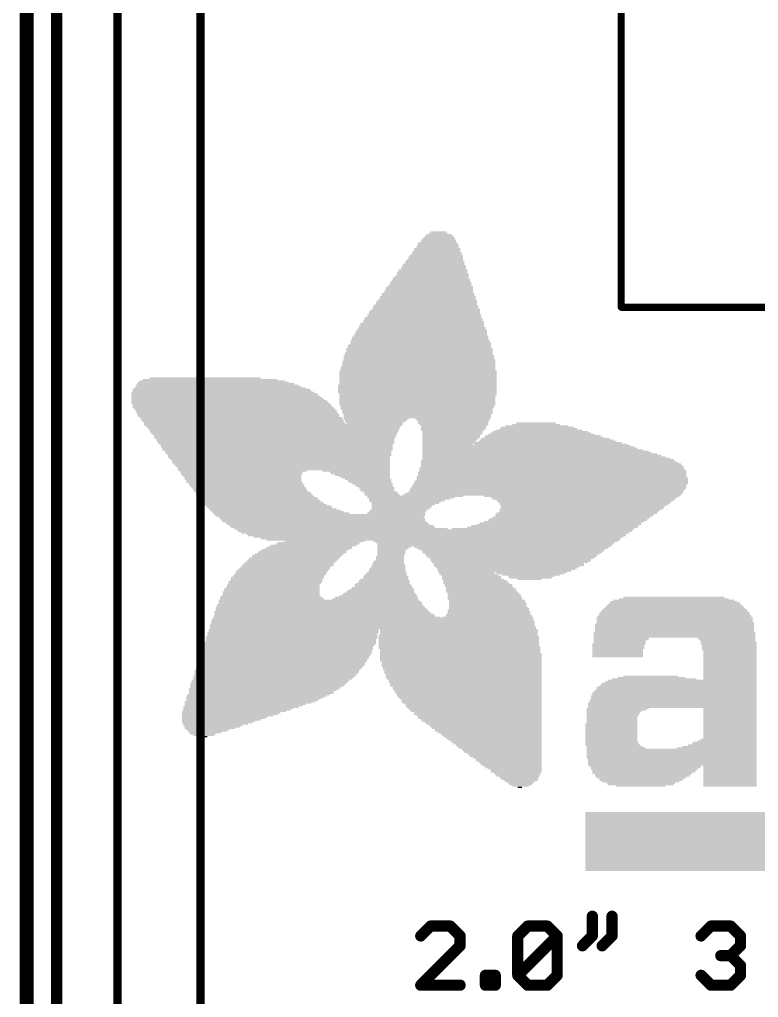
# Model space of a CAD drawing. Extents: x -0.1 to 35.7, y -0.1 to 59.2.
# Drawn here: x -0.13 to 13.23, y 30.23 to 47.9 of the extents above; entities that cross this region are included whole.
import ezdxf

# ---------------------------------------------------------------- set-up
doc = ezdxf.new("R2010")
doc.units = 0
for name, color, linetype in [('1', 12, 'CONTINUOUS'), ('16', 5, 'CONTINUOUS'), ('20', 53, 'CONTINUOUS'), ('21', 40, 'CONTINUOUS'), ('22', 6, 'CONTINUOUS'), ('23', 40, 'CONTINUOUS'), ('52', 253, 'CONTINUOUS')]:
    doc.layers.add(name, color=color, linetype=linetype)

# ---------------------------------------------------------------- blocks, each defined once
blk = doc.blocks.new('RECT')
blk.add_solid([(-0.5, -0.5), (0.5, -0.5), (-0.5, 0.5), (0.5, 0.5)])

msp = doc.modelspace()

# ---------------------------------------------------------------- linework, layer by layer
at = {"layer": '1', "const_width": 0.254}
msp.add_lwpolyline([(0, 0), (0, 59.055)], dxfattribs=at)
at = {"layer": '16', "const_width": 0.254}
msp.add_lwpolyline([(0, 0), (0, 59.055)], dxfattribs=at)
at = {"layer": '20'}
msp.add_line((0, 56.515), (0, 2.54), dxfattribs=at)
at = {"layer": '21'}
for points, const_width in [([(10.749, 42.697), (10.749, 56.047)], 0.127), ([(15.799, 42.697), (10.749, 42.697)], 0.127), ([(10.2257, 31.6968), (10.2257, 31.3409)], 0.2032), ([(10.5817, 31.6968), (10.5817, 31.3409)], 0.2032), ([(7.3023, 31.5188), (7.1243, 31.3409)], 0.2032), ([(7.6582, 31.5188), (7.3023, 31.5188)], 0.2032), ([(7.8361, 31.3409), (7.6582, 31.5188)], 0.2032), ([(8.8784, 31.3409), (9.0564, 31.5188)], 0.2032), ([(9.0564, 31.5188), (9.4123, 31.5188)], 0.2032), ([(9.4123, 31.5188), (9.5902, 31.3409)], 0.2032), ([(12.1917, 31.3409), (12.3696, 31.5188)], 0.2032), ([(12.3696, 31.5188), (12.7255, 31.5188)], 0.2032), ([(12.7255, 31.5188), (12.9035, 31.3409)], 0.2032), ([(7.8361, 31.1629), (7.8361, 31.3409)], 0.2032), ([(8.8784, 30.6291), (8.8784, 31.3409)], 0.2032), ([(8.8784, 30.6291), (9.5902, 31.3409)], 0.2032), ([(9.5902, 31.3409), (9.5902, 30.6291)], 0.2032), ([(10.2257, 31.3409), (10.0478, 31.1629)], 0.2032), ([(10.5817, 31.3409), (10.4037, 31.1629)], 0.2032), ([(12.9035, 31.3409), (12.9035, 31.1629)], 0.2032), ([(7.1243, 30.4511), (7.8361, 31.1629)], 0.2032), ([(12.9035, 31.1629), (12.7255, 30.985)], 0.2032), ([(12.7255, 30.985), (12.5476, 30.985)], 0.2032), ([(12.7255, 30.985), (12.9035, 30.807)], 0.2032), ([(12.9035, 30.807), (12.9035, 30.6291)], 0.2032), ([(8.2937, 30.4511), (8.2937, 30.6291)], 0.2032), ([(8.2937, 30.6291), (8.4717, 30.6291)], 0.2032), ([(8.4717, 30.6291), (8.4717, 30.4511)], 0.2032), ([(9.0564, 30.4511), (8.8784, 30.6291)], 0.2032), ([(9.5902, 30.6291), (9.4123, 30.4511)], 0.2032), ([(12.3696, 30.4511), (12.1917, 30.6291)], 0.2032), ([(12.9035, 30.6291), (12.7255, 30.4511)], 0.2032), ([(7.8361, 30.4511), (7.1243, 30.4511)], 0.2032), ([(8.4717, 30.4511), (8.2937, 30.4511)], 0.2032), ([(9.4123, 30.4511), (9.0564, 30.4511)], 0.2032), ([(12.7255, 30.4511), (12.3696, 30.4511)], 0.2032)]:
    msp.add_lwpolyline(points, dxfattribs=dict(at, const_width=const_width))
for points, const_width in [([(10.749, 42.7288, 1), (10.749, 42.6653)], 0.0635), ([(10.7172, 42.697, 1), (10.7808, 42.697)], 0.0635), ([(10.2765, 31.6968, 1), (10.1749, 31.6968)], 0.1016), ([(10.6325, 31.6968, 1), (10.5309, 31.6968)], 0.1016), ([(7.3023, 31.5696, 1), (7.3023, 31.468)], 0.1016), ([(7.3382, 31.4829, 1), (7.2663, 31.5547)], 0.1016), ([(7.6941, 31.5547, 1), (7.6222, 31.4829)], 0.1016), ([(7.6582, 31.468, 1), (7.6582, 31.5696)], 0.1016), ([(9.0564, 31.5696, 1), (9.0564, 31.468)], 0.1016), ([(9.0923, 31.4829, 1), (9.0204, 31.5547)], 0.1016), ([(9.4482, 31.5547, 1), (9.3763, 31.4829)], 0.1016), ([(9.4123, 31.468, 1), (9.4123, 31.5696)], 0.1016), ([(12.3696, 31.5696, 1), (12.3696, 31.468)], 0.1016), ([(12.4056, 31.4829, 1), (12.3337, 31.5547)], 0.1016), ([(12.7615, 31.5547, 1), (12.6896, 31.4829)], 0.1016), ([(12.7255, 31.468, 1), (12.7255, 31.5696)], 0.1016), ([(7.0884, 31.3768, 1), (7.1602, 31.3049)], 0.1016), ([(7.8869, 31.3409, 1), (7.7853, 31.3409)], 0.1016), ([(7.8002, 31.3049, 1), (7.872, 31.3768)], 0.1016), ([(8.9292, 31.3409, 1), (8.8276, 31.3409)], 0.1016), ([(8.8425, 31.3768, 1), (8.9143, 31.3049)], 0.1016), ([(9.641, 31.3409, 1), (9.5394, 31.3409)], 0.1016), ([(9.6261, 31.3049, 1), (9.5543, 31.3768)], 0.1016), ([(9.5543, 31.3049, 1), (9.6261, 31.3768)], 0.1016), ([(10.1749, 31.3409, 1), (10.2765, 31.3409)], 0.1016), ([(10.2617, 31.3049, 1), (10.1898, 31.3768)], 0.1016), ([(10.5309, 31.3409, 1), (10.6325, 31.3409)], 0.1016), ([(10.6176, 31.3049, 1), (10.5457, 31.3768)], 0.1016), ([(12.1558, 31.3768, 1), (12.2276, 31.3049)], 0.1016), ([(12.9543, 31.3409, 1), (12.8527, 31.3409)], 0.1016), ([(12.8676, 31.3049, 1), (12.9394, 31.3768)], 0.1016), ([(7.7853, 31.1629, 1), (7.8869, 31.1629)], 0.1016), ([(7.872, 31.127, 1), (7.8002, 31.1988)], 0.1016), ([(10.0119, 31.1988, 1), (10.0837, 31.127)], 0.1016), ([(10.3678, 31.1988, 1), (10.4396, 31.127)], 0.1016), ([(12.8527, 31.1629, 1), (12.9543, 31.1629)], 0.1016), ([(12.9394, 31.127, 1), (12.8676, 31.1988)], 0.1016), ([(12.5476, 31.0358, 1), (12.5476, 30.9342)], 0.1016), ([(12.7615, 31.0209, 1), (12.6896, 30.949)], 0.1016), ([(12.6896, 31.0209, 1), (12.7615, 30.949)], 0.1016), ([(12.7255, 30.9342, 1), (12.7255, 31.0358)], 0.1016), ([(12.9543, 30.807, 1), (12.8527, 30.807)], 0.1016), ([(12.8676, 30.7711, 1), (12.9394, 30.8429)], 0.1016), ([(8.3445, 30.6291, 1), (8.2429, 30.6291)], 0.1016), ([(8.2937, 30.6799, 1), (8.2937, 30.5783)], 0.1016), ([(8.5225, 30.6291, 1), (8.4209, 30.6291)], 0.1016), ([(8.4717, 30.5783, 1), (8.4717, 30.6799)], 0.1016), ([(8.9143, 30.665, 1), (8.8425, 30.5931)], 0.1016), ([(8.8425, 30.665, 1), (8.9143, 30.5931)], 0.1016), ([(8.8276, 30.6291, 1), (8.9292, 30.6291)], 0.1016), ([(9.5394, 30.6291, 1), (9.641, 30.6291)], 0.1016), ([(9.6261, 30.5931, 1), (9.5543, 30.665)], 0.1016), ([(12.2276, 30.665, 1), (12.1558, 30.5931)], 0.1016), ([(12.8527, 30.6291, 1), (12.9543, 30.6291)], 0.1016), ([(12.9394, 30.5931, 1), (12.8676, 30.665)], 0.1016), ([(7.1243, 30.5019, 1), (7.1243, 30.4003)], 0.1016), ([(7.0884, 30.487, 1), (7.1602, 30.4152)], 0.1016), ([(7.8361, 30.4003, 1), (7.8361, 30.5019)], 0.1016), ([(8.2937, 30.5019, 1), (8.2937, 30.4003)], 0.1016), ([(8.2429, 30.4511, 1), (8.3445, 30.4511)], 0.1016), ([(8.4209, 30.4511, 1), (8.5225, 30.4511)], 0.1016), ([(8.4717, 30.4003, 1), (8.4717, 30.5019)], 0.1016), ([(9.0564, 30.5019, 1), (9.0564, 30.4003)], 0.1016), ([(9.0204, 30.4152, 1), (9.0923, 30.487)], 0.1016), ([(9.3763, 30.487, 1), (9.4482, 30.4152)], 0.1016), ([(9.4123, 30.4003, 1), (9.4123, 30.5019)], 0.1016), ([(12.3696, 30.5019, 1), (12.3696, 30.4003)], 0.1016), ([(12.3337, 30.4152, 1), (12.4056, 30.487)], 0.1016), ([(12.6896, 30.487, 1), (12.7615, 30.4152)], 0.1016), ([(12.7255, 30.4003, 1), (12.7255, 30.5019)], 0.1016)]:
    msp.add_lwpolyline(points, format="xyb", dxfattribs=dict(at, const_width=const_width))
at = {"layer": '22', "const_width": 0.2032}
msp.add_lwpolyline([(0.545, 53.79), (0.545, 5.79)], dxfattribs=at)
at = {"layer": '23'}
msp.add_point((1.653, 32.527), dxfattribs=at)
at = {"layer": '52', "const_width": 0.1524}
for points in [[(1.645, 9.14), (1.645, 53.04)], [(3.145, 52.09), (3.145, 11.29)]]:
    msp.add_lwpolyline(points, dxfattribs=at)

# ---------------------------------------------------------------- block references
at = {"layer": '21', "yscale": 0.0254}
for p, xscale in [((7.4569, 43.9824), 0.508), ((7.4569, 44.0078), 0.4572), ((7.4442, 44.0332), 0.3302), ((7.4442, 44.0586), 0.2794), ((7.4315, 43.8046), 0.762), ((7.4315, 43.8554), 0.7112), ((7.4442, 43.83), 0.7366), ((7.4442, 43.9062), 0.635), ((7.4442, 43.8808), 0.635), ((7.4442, 43.9316), 0.5842), ((7.4569, 43.957), 0.5588), ((7.4061, 43.6268), 0.9652), ((7.4061, 43.6522), 0.9144), ((7.4061, 43.703), 0.8636), ((7.4188, 43.6776), 0.889), ((7.4188, 43.7538), 0.8382), ((7.4188, 43.7284), 0.8382), ((7.4315, 43.7792), 0.762), ((7.3553, 43.4744), 1.1176), ((7.368, 43.449), 1.143), ((7.3807, 43.5252), 1.0668), ((7.3807, 43.4998), 1.0668), ((7.3807, 43.5506), 1.016), ((7.3934, 43.6014), 0.9906), ((7.3934, 43.576), 0.9906), ((7.3299, 43.2712), 1.3208), ((7.3299, 43.322), 1.27), ((7.3426, 43.2966), 1.2954), ((7.3426, 43.3728), 1.2446), ((7.3426, 43.3474), 1.2446), ((7.3553, 43.4236), 1.1684), ((7.3553, 43.3982), 1.1684), ((7.2918, 43.0934), 1.4986), ((7.3045, 43.1442), 1.4732), ((7.3045, 43.1188), 1.4732), ((7.3045, 43.1696), 1.4224), ((7.3045, 43.2204), 1.3716), ((7.3172, 43.195), 1.397), ((7.3172, 43.2458), 1.3462), ((7.2537, 42.941), 1.6764), ((7.2537, 42.9156), 1.6764), ((7.2664, 42.9918), 1.6002), ((7.2664, 42.9664), 1.6002), ((7.2791, 43.0426), 1.5748), ((7.2791, 43.0172), 1.5748), ((7.2918, 43.068), 1.5494), ((7.2156, 42.7378), 1.8542), ((7.2283, 42.7886), 1.8288), ((7.2283, 42.7632), 1.8288), ((7.241, 42.814), 1.8034), ((7.241, 42.8394), 1.7526), ((7.2537, 42.8902), 1.7272), ((7.2537, 42.8648), 1.7272), ((7.1902, 42.6108), 2.0066), ((7.1902, 42.5854), 2.0066), ((7.2029, 42.6362), 1.9812), ((7.2156, 42.6616), 1.9558), ((7.2156, 42.7124), 1.905), ((7.2156, 42.687), 1.905), ((7.1521, 42.4076), 2.2352), ((7.1648, 42.4584), 2.159), ((7.1775, 42.433), 2.1844), ((7.1648, 42.5092), 2.1082), ((7.1775, 42.4838), 2.1336), ((7.1902, 42.56), 2.0574), ((7.1902, 42.5346), 2.0574), ((7.1267, 42.2298), 2.3876), ((7.1394, 42.2806), 2.3622), ((7.1394, 42.2552), 2.3622), ((7.1394, 42.306), 2.3114), ((7.1394, 42.3568), 2.2606), ((7.1521, 42.3314), 2.286), ((7.1521, 42.3822), 2.2352), ((7.114, 42.1028), 2.5146), ((7.114, 42.0774), 2.5146), ((7.1267, 42.052), 2.54), ((7.114, 42.1536), 2.4638), ((7.114, 42.1282), 2.4638), ((7.1267, 42.179), 2.4384), ((7.1267, 42.2044), 2.3876), ((7.0886, 41.8742), 2.667), ((7.1013, 41.9504), 2.6416), ((7.1013, 41.925), 2.6416), ((7.1013, 41.8996), 2.6416), ((7.1013, 42.0012), 2.5908), ((7.1013, 41.9758), 2.5908), ((7.114, 42.0266), 2.5654), ((7.0886, 41.7218), 2.7686), ((7.0886, 41.6964), 2.7686), ((7.0886, 41.8234), 2.7178), ((7.0886, 41.798), 2.7178), ((7.0886, 41.7726), 2.7178), ((7.1013, 41.7472), 2.7432), ((7.0886, 41.8488), 2.667), ((7.0759, 41.544), 2.8448), ((7.0759, 41.5186), 2.8448), ((7.0759, 41.6202), 2.794), ((7.0759, 41.5948), 2.794), ((7.0759, 41.5694), 2.794), ((7.0886, 41.671), 2.7686), ((7.0886, 41.6456), 2.7686), ((3.3802, 41.3408), 2.7178), ((3.3548, 41.3662), 2.6162), ((3.3167, 41.3916), 2.4384), ((3.2278, 41.417), 2.0066), ((7.0759, 41.4932), 2.8448), ((7.0759, 41.4678), 2.8448), ((7.0759, 41.4424), 2.8448), ((7.0759, 41.417), 2.8448), ((7.0759, 41.3916), 2.8448), ((7.0759, 41.3662), 2.8448), ((7.0759, 41.3408), 2.8448), ((3.5453, 41.163), 3.302), ((3.5199, 41.2138), 3.2004), ((3.5326, 41.1884), 3.2258), ((3.4945, 41.2392), 3.0988), ((3.4437, 41.29), 2.9464), ((3.4691, 41.2646), 2.9972), ((3.4183, 41.3154), 2.8448), ((7.0632, 41.29), 2.8702), ((7.0632, 41.2646), 2.8702), ((7.0632, 41.2392), 2.8702), ((7.0632, 41.2138), 2.8702), ((7.0632, 41.1884), 2.8702), ((7.0632, 41.163), 2.8702), ((7.0759, 41.3154), 2.8448), ((3.5707, 41.1376), 3.3528), ((3.5834, 41.1122), 3.3782), ((3.5961, 41.0868), 3.4036), ((3.6215, 41.0614), 3.4544), ((3.6342, 41.036), 3.4798), ((3.6596, 41.0106), 3.5306), ((3.6723, 40.9852), 3.556), ((7.0759, 41.1376), 2.8448), ((7.0759, 41.1122), 2.8448), ((7.0632, 41.0868), 2.8194), ((7.0632, 41.0614), 2.8194), ((7.0632, 41.036), 2.8194), ((7.0632, 41.0106), 2.8194), ((7.0632, 40.9852), 2.8194), ((3.685, 40.9598), 3.5814), ((3.7104, 40.9344), 3.5814), ((3.7231, 40.909), 3.6068), ((3.7358, 40.8836), 3.6322), ((3.7612, 40.8582), 3.6322), ((3.7866, 40.8328), 3.6322), ((3.7866, 40.8074), 3.6322), ((7.0632, 40.9598), 2.8194), ((7.0632, 40.9344), 2.8194), ((7.0632, 40.909), 2.7686), ((7.0632, 40.8836), 2.7686), ((7.0505, 40.8582), 2.7432), ((7.0632, 40.8328), 2.7178), ((7.0632, 40.8074), 2.7178), ((3.812, 40.782), 3.6322), ((3.8247, 40.7566), 3.6576), ((3.8374, 40.7312), 3.6322), ((3.8755, 40.7058), 3.6576), ((3.8882, 40.6804), 3.6322), ((3.9009, 40.655), 3.6576), ((3.9136, 40.6296), 3.6322), ((7.0632, 40.782), 2.7178), ((7.0632, 40.7566), 2.667), ((7.0632, 40.7312), 2.667), ((7.0632, 40.7058), 2.667), ((6.3139, 40.6804), 1.1684), ((6.3139, 40.655), 1.1176), ((6.3012, 40.6296), 1.0922), ((7.6982, 40.6804), 1.3462), ((7.7109, 40.655), 1.3208), ((7.7109, 40.6296), 1.27), ((3.939, 40.6042), 3.6322), ((4.4597, 40.5788), 4.6736), ((4.4597, 40.5534), 4.6228), ((4.4597, 40.528), 4.572), ((4.4724, 40.5026), 4.5466), ((4.4724, 40.4772), 4.4958), ((4.4724, 40.4518), 4.4958), ((6.2885, 40.6042), 1.016), ((7.7109, 40.6042), 1.27), ((7.7236, 40.5788), 1.2446), ((7.7236, 40.5534), 1.1938), ((7.7109, 40.528), 1.1684), ((7.7109, 40.5026), 1.1684), ((7.6982, 40.4772), 1.143), ((7.6982, 40.4518), 1.0922), ((9.2857, 40.4518), 1.7272), ((9.2603, 40.4772), 1.5748), ((9.2476, 40.5026), 1.397), ((9.2349, 40.528), 1.3208), ((9.2222, 40.5534), 1.143), ((9.2095, 40.5788), 0.8636), ((9.2095, 40.6042), 0.7112), ((4.4724, 40.4264), 4.445), ((4.4851, 40.401), 4.4196), ((4.4851, 40.3756), 4.3688), ((4.4851, 40.3502), 4.3688), ((4.4851, 40.3248), 4.318), ((4.4978, 40.2994), 4.2926), ((4.4978, 40.274), 4.2926), ((7.6982, 40.4264), 1.0922), ((7.6855, 40.401), 1.0668), ((7.6728, 40.3756), 1.0414), ((7.6728, 40.3502), 1.0414), ((7.6601, 40.3248), 1.016), ((7.6474, 40.2994), 0.9906), ((7.6347, 40.274), 0.9652), ((9.4127, 40.274), 2.4892), ((9.4, 40.2994), 2.413), ((9.3746, 40.3248), 2.3114), ((9.3492, 40.3502), 2.159), ((9.3365, 40.3756), 2.0828), ((9.3111, 40.401), 1.9304), ((9.2984, 40.4264), 1.8034), ((4.5105, 40.2486), 4.2672), ((4.5105, 40.2232), 4.2164), ((4.5232, 40.1978), 4.191), ((4.5232, 40.1724), 4.191), ((4.5359, 40.147), 4.1656), ((4.5359, 40.1216), 4.1656), ((4.5486, 40.0962), 4.0894), ((8.9555, 40.2486), 3.6068), ((7.6093, 40.2232), 0.9144), ((9.0317, 40.1978), 3.7592), ((9.0698, 40.1724), 3.8354), ((9.0952, 40.147), 3.8862), ((9.146, 40.1216), 3.9878), ((9.1968, 40.0962), 4.0894), ((9.4762, 40.2232), 2.7686), ((4.5486, 40.0708), 4.0894), ((4.5613, 40.0454), 4.064), ((4.574, 40.02), 4.0386), ((4.5613, 39.9946), 4.0132), ((4.574, 39.9692), 3.9878), ((4.5867, 39.9438), 3.9624), ((4.5994, 39.9184), 3.937), ((9.4254, 39.9184), 4.5974), ((9.2222, 40.0708), 4.1402), ((9.273, 40.0454), 4.2418), ((9.3111, 40.02), 4.318), ((9.3492, 39.9946), 4.3942), ((9.3873, 39.9692), 4.4704), ((9.4254, 39.9438), 4.5466), ((4.5994, 39.893), 3.937), ((4.6121, 39.8676), 3.9116), ((4.6248, 39.8422), 3.8862), ((4.6375, 39.8168), 3.8608), ((4.6502, 39.7914), 3.8354), ((4.6502, 39.766), 3.8354), ((3.9136, 39.7406), 2.3114), ((5.9583, 39.7406), 1.2192), ((9.4889, 39.7914), 4.7752), ((9.5016, 39.766), 4.8006), ((9.5143, 39.7406), 4.826), ((9.4508, 39.893), 4.6482), ((9.4762, 39.8676), 4.699), ((9.4889, 39.8422), 4.7244), ((9.5016, 39.8168), 4.7498), ((3.8882, 39.7152), 2.2098), ((3.8882, 39.6898), 2.2098), ((3.8882, 39.6644), 2.159), ((3.9009, 39.639), 2.1336), ((3.9136, 39.6136), 2.1082), ((3.9136, 39.5882), 2.1082), ((3.9263, 39.5628), 2.0828), ((6.0218, 39.7152), 1.0922), ((6.0345, 39.6898), 1.0668), ((6.0726, 39.6644), 0.9906), ((6.1107, 39.639), 0.9144), ((6.1361, 39.6136), 0.8636), ((6.1742, 39.5882), 0.8382), ((6.1996, 39.5628), 0.7874), ((9.4889, 39.5628), 4.9276), ((9.4889, 39.639), 4.8768), ((9.5016, 39.6136), 4.9022), ((9.5016, 39.5882), 4.9022), ((9.5016, 39.7152), 4.8514), ((9.5016, 39.6898), 4.8514), ((9.5016, 39.6644), 4.8514), ((3.939, 39.5374), 2.1082), ((3.9644, 39.512), 2.0574), ((3.9771, 39.4866), 2.0828), ((3.9898, 39.4612), 2.0574), ((4.0152, 39.4358), 2.0574), ((4.0406, 39.4104), 2.0574), ((4.0406, 39.385), 2.0574), ((6.2123, 39.5374), 0.762), ((6.2504, 39.512), 0.7366), ((6.2758, 39.4866), 0.6858), ((6.2885, 39.4612), 0.6604), ((6.3266, 39.4358), 0.635), ((6.3393, 39.4104), 0.6096), ((6.3393, 39.385), 0.6096), ((9.4127, 39.4104), 4.9784), ((9.4, 39.385), 4.953), ((9.4381, 39.4358), 4.9784), ((9.4508, 39.4866), 4.953), ((9.4508, 39.4612), 4.953), ((9.4762, 39.5374), 4.953), ((9.4762, 39.512), 4.953), ((4.0787, 39.3596), 2.0828), ((4.1041, 39.3342), 2.0828), ((4.1168, 39.3088), 2.1082), ((4.1422, 39.2834), 2.1082), ((4.1803, 39.258), 2.1336), ((4.193, 39.2326), 2.159), ((4.2311, 39.2072), 2.1336), ((6.3901, 39.3596), 0.6096), ((6.4155, 39.3342), 0.6096), ((6.4282, 39.3088), 0.635), ((7.0251, 39.2834), 1.7272), ((6.9489, 39.258), 1.5748), ((6.9235, 39.2326), 1.4732), ((6.8727, 39.2072), 1.3716), ((9.3111, 39.3088), 5.0292), ((9.3492, 39.3342), 5.0038), ((9.3873, 39.3596), 4.9784), ((10.035, 39.2834), 3.5306), ((10.0731, 39.258), 3.3528), ((10.0731, 39.2326), 3.302), ((10.0985, 39.2072), 3.2004), ((4.2692, 39.1818), 2.159), ((4.2819, 39.1564), 2.1844), ((4.32, 39.131), 2.2098), ((4.3708, 39.1056), 2.2606), ((4.3962, 39.0802), 2.2606), ((4.447, 39.0548), 2.3114), ((4.4978, 39.0294), 2.3622), ((6.8473, 39.1818), 1.27), ((6.7203, 39.0294), 1.016), ((6.8473, 39.1564), 1.2192), ((6.8092, 39.131), 1.143), ((6.7838, 39.1056), 1.0922), ((6.7711, 39.0802), 1.0668), ((6.7584, 39.0548), 1.0414), ((10.0858, 39.1818), 3.1242), ((10.0858, 39.1564), 3.0734), ((10.0731, 39.131), 3.048), ((10.0223, 39.0548), 2.9464), ((9.9969, 39.0294), 2.8956), ((10.0604, 39.1056), 2.9718), ((10.0477, 39.0802), 2.9464), ((4.5359, 39.004), 2.3876), ((4.5994, 38.9786), 2.4638), ((5.2979, 38.9532), 3.81), ((5.3106, 38.9278), 3.7846), ((5.3233, 38.9024), 3.7084), ((5.3487, 38.877), 3.7084), ((5.3614, 38.8516), 3.683), ((6.6822, 38.9786), 1.0414), ((6.7076, 39.004), 1.0414), ((9.781, 38.8516), 2.8702), ((9.8064, 38.877), 2.8702), ((9.8445, 38.9024), 2.8448), ((9.908, 38.9532), 2.8702), ((9.8953, 38.9278), 2.8448), ((9.9461, 38.9786), 2.8956), ((9.9842, 39.004), 2.8702), ((5.3868, 38.8262), 3.683), ((5.4249, 38.8008), 3.6576), ((5.4503, 38.7754), 3.6576), ((5.5138, 38.75), 3.683), ((5.5392, 38.7246), 3.683), ((5.6789, 38.6992), 3.8608), ((9.3365, 38.6992), 3.302), ((9.5016, 38.7246), 3.0734), ((9.5524, 38.75), 3.0226), ((9.6286, 38.7754), 2.9718), ((9.654, 38.8008), 2.921), ((9.7175, 38.8262), 2.8956), ((7.3807, 38.6738), 7.1628), ((7.3807, 38.6484), 7.112), ((7.3807, 38.623), 7.0104), ((7.4061, 38.5976), 6.858), ((7.4188, 38.5722), 6.8326), ((7.4442, 38.5468), 6.6802), ((7.4823, 38.5214), 6.5024), ((5.0947, 38.3436), 1.5748), ((7.5331, 38.496), 6.4008), ((5.1201, 38.369), 1.524), ((5.1836, 38.3944), 1.5494), ((5.2598, 38.4198), 1.4986), ((5.2852, 38.4452), 1.4986), ((5.3868, 38.4706), 1.4478), ((8.4729, 38.4706), 4.4196), ((8.4729, 38.4452), 4.318), ((8.4729, 38.4198), 4.2672), ((8.4602, 38.3944), 4.2418), ((6.6441, 38.369), 0.6096), ((6.6187, 38.3436), 0.5588), ((8.765, 38.369), 3.5306), ((8.7777, 38.3436), 3.4544), ((4.8407, 38.1658), 1.6256), ((4.8915, 38.2166), 1.6256), ((4.8788, 38.1912), 1.6002), ((4.9296, 38.242), 1.6002), ((4.9804, 38.2674), 1.6002), ((4.9931, 38.2928), 1.5748), ((5.0439, 38.3182), 1.5748), ((6.5679, 38.1912), 0.508), ((6.5679, 38.1658), 0.508), ((6.606, 38.3182), 0.5334), ((6.5933, 38.2928), 0.508), ((6.5933, 38.2674), 0.508), ((6.5933, 38.242), 0.508), ((6.5806, 38.2166), 0.4826), ((8.7777, 38.3182), 3.3528), ((8.7904, 38.2928), 3.2766), ((8.7777, 38.2674), 3.2512), ((8.7777, 38.242), 3.1496), ((8.765, 38.2166), 3.0734), ((8.765, 38.1912), 3.0734), ((8.765, 38.1658), 2.9718), ((4.6629, 37.988), 1.6256), ((4.6883, 38.0134), 1.6256), ((4.7264, 38.0388), 1.651), ((4.7391, 38.0642), 1.6256), ((4.7645, 38.0896), 1.6256), ((4.7899, 38.115), 1.6256), ((4.8153, 38.1404), 1.6256), ((6.5298, 37.988), 0.635), ((6.5425, 38.0388), 0.6096), ((6.5425, 38.0134), 0.6096), ((6.5425, 38.0896), 0.5588), ((6.5425, 38.0642), 0.5588), ((6.5552, 38.115), 0.5334), ((6.5679, 38.1404), 0.508), ((8.7523, 38.1404), 2.8956), ((8.7523, 38.115), 2.8956), ((8.7396, 38.0896), 2.8194), ((8.7142, 38.0642), 2.7178), ((8.7142, 38.0388), 2.7178), ((8.6888, 38.0134), 2.6162), ((8.6761, 37.988), 2.54), ((4.5359, 37.8102), 1.6764), ((4.5486, 37.8356), 1.651), ((4.574, 37.861), 1.651), ((4.5994, 37.9118), 1.651), ((4.5994, 37.8864), 1.651), ((4.6248, 37.9372), 1.651), ((4.6502, 37.9626), 1.651), ((6.4917, 37.8356), 0.8128), ((6.4917, 37.8102), 0.8128), ((6.4917, 37.861), 0.762), ((6.5044, 37.8864), 0.7366), ((6.5171, 37.9118), 0.7112), ((6.5171, 37.9626), 0.6604), ((6.5171, 37.9372), 0.6604), ((8.6761, 37.9626), 2.4892), ((8.638, 37.9372), 2.413), ((7.9522, 37.9118), 0.9906), ((7.9649, 37.8864), 1.016), ((8.003, 37.861), 1.0414), ((8.0411, 37.8356), 1.0668), ((8.0411, 37.8102), 1.0668), ((9.1206, 37.9118), 1.2954), ((9.1079, 37.8864), 1.2192), ((9.1206, 37.861), 1.0414), ((9.1206, 37.8356), 0.8382), ((9.1079, 37.8102), 0.762), ((4.447, 37.6324), 1.7018), ((4.4597, 37.6832), 1.6764), ((4.4597, 37.6578), 1.6764), ((4.4978, 37.734), 1.7018), ((4.4851, 37.7086), 1.6764), ((4.5105, 37.7594), 1.6764), ((4.5232, 37.7848), 1.651), ((6.4282, 37.6324), 1.0922), ((6.4409, 37.6832), 1.016), ((6.4536, 37.6578), 1.0414), ((6.4409, 37.7086), 0.9652), ((6.4663, 37.7594), 0.9144), ((6.4663, 37.734), 0.9144), ((6.4663, 37.7848), 0.8636), ((8.0665, 37.7848), 1.1176), ((8.1046, 37.7594), 1.143), ((8.1173, 37.734), 1.1684), ((8.13, 37.7086), 1.1938), ((8.1681, 37.6832), 1.2192), ((8.1681, 37.6578), 1.2192), ((8.1935, 37.6324), 1.2192), ((9.0952, 37.7848), 0.4318), ((4.4216, 37.4546), 1.8542), ((4.4089, 37.48), 1.778), ((4.4216, 37.5562), 1.7526), ((4.4216, 37.5308), 1.7526), ((4.4216, 37.5054), 1.7526), ((4.4343, 37.607), 1.7272), ((4.4343, 37.5816), 1.7272), ((6.3266, 37.4546), 1.4986), ((6.352, 37.48), 1.397), ((6.3774, 37.5054), 1.3462), ((6.3774, 37.5308), 1.2954), ((6.3901, 37.5562), 1.2192), ((6.4028, 37.5816), 1.1938), ((6.4282, 37.607), 1.143), ((8.2189, 37.607), 1.27), ((8.2189, 37.5816), 1.27), ((8.2316, 37.5562), 1.2954), ((8.257, 37.5308), 1.2954), ((8.2697, 37.5054), 1.3208), ((8.2697, 37.48), 1.3208), ((8.2824, 37.4546), 1.3462), ((11.6987, 37.4546), 1.8288), ((5.3106, 37.2768), 3.7846), ((5.2979, 37.3276), 3.7084), ((5.3106, 37.3022), 3.7338), ((5.2852, 37.4038), 3.6322), ((5.2979, 37.3784), 3.6576), ((5.3106, 37.353), 3.683), ((4.4343, 37.4292), 1.8796), ((6.3012, 37.4292), 1.5494), ((8.2824, 37.4292), 1.3462), ((8.3205, 37.4038), 1.3716), ((8.3205, 37.3784), 1.3716), ((8.3332, 37.353), 1.397), ((8.3332, 37.3276), 1.397), ((8.3332, 37.3022), 1.397), ((8.3459, 37.2768), 1.4224), ((11.7114, 37.2768), 2.5146), ((11.7114, 37.3022), 2.4638), ((11.7114, 37.3276), 2.413), ((11.7114, 37.353), 2.3622), ((11.6987, 37.3784), 2.286), ((11.6987, 37.4038), 2.1844), ((11.6987, 37.4292), 1.9812), ((5.4249, 37.099), 4.1148), ((5.336, 37.2006), 3.8862), ((5.3487, 37.1752), 3.9116), ((5.3741, 37.1498), 3.9624), ((5.3868, 37.1244), 3.9878), ((5.3233, 37.2514), 3.81), ((5.336, 37.226), 3.8354), ((8.3332, 37.099), 1.651), ((8.3459, 37.1498), 1.524), ((8.3586, 37.1244), 1.5494), ((8.3459, 37.226), 1.4732), ((8.3586, 37.2006), 1.4986), ((8.3586, 37.1752), 1.4986), ((8.3586, 37.2514), 1.4478), ((11.7114, 37.099), 2.8194), ((11.7114, 37.1244), 2.7686), ((11.7114, 37.1752), 2.7178), ((11.7114, 37.1498), 2.7178), ((11.7114, 37.2006), 2.667), ((11.7114, 37.226), 2.6162), ((11.7114, 37.2514), 2.5654), ((6.2504, 36.972), 5.8674), ((6.2504, 36.9466), 5.8674), ((6.2631, 36.9212), 5.8928), ((6.2504, 37.0482), 5.8166), ((6.2631, 37.0228), 5.842), ((6.2631, 36.9974), 5.842), ((6.2631, 37.0736), 5.7912), ((11.7114, 36.972), 2.8702), ((11.7114, 36.9466), 2.8702), ((11.7114, 36.9212), 2.8702), ((11.7114, 37.0736), 2.8194), ((11.7114, 37.0482), 2.8194), ((11.7114, 37.0228), 2.8194), ((11.7241, 36.9974), 2.8448), ((4.7899, 36.7434), 3.0988), ((4.8153, 36.8196), 3.0988), ((4.8026, 36.7942), 3.0734), ((4.8026, 36.7688), 3.0734), ((4.828, 36.8704), 3.0734), ((4.828, 36.845), 3.0734), ((6.2631, 36.8958), 5.8928), ((7.7998, 36.7688), 2.8702), ((7.8125, 36.7434), 2.8956), ((7.8125, 36.8704), 2.8448), ((7.8125, 36.845), 2.8448), ((7.8125, 36.8196), 2.8448), ((7.8125, 36.7942), 2.8448), ((11.7114, 36.8196), 2.921), ((11.7114, 36.7942), 2.921), ((11.7114, 36.7688), 2.921), ((11.7114, 36.7434), 2.921), ((11.7114, 36.8958), 2.8702), ((11.7114, 36.8704), 2.8702), ((11.7114, 36.845), 2.8702), ((4.7391, 36.591), 3.0988), ((4.7264, 36.5656), 3.0734), ((4.7645, 36.6418), 3.0988), ((4.7645, 36.6164), 3.0988), ((4.7899, 36.718), 3.0988), ((4.7772, 36.6926), 3.0734), ((4.7772, 36.6672), 3.0734), ((7.8125, 36.718), 2.8956), ((7.8125, 36.6926), 2.8956), ((7.8125, 36.6672), 2.8956), ((7.8125, 36.6418), 2.8956), ((7.8125, 36.6164), 2.8956), ((7.8125, 36.591), 2.8956), ((7.8252, 36.5656), 2.921), ((10.7081, 36.6164), 0.9652), ((10.6954, 36.591), 0.9398), ((10.6954, 36.5656), 0.9398), ((10.7462, 36.718), 0.9906), ((10.7462, 36.6926), 0.9906), ((10.7208, 36.6672), 0.9398), ((10.7208, 36.6418), 0.9398), ((12.6512, 36.718), 1.0414), ((12.6639, 36.6926), 1.016), ((12.6766, 36.6672), 0.9906), ((12.6893, 36.6418), 1.016), ((12.6893, 36.6164), 1.016), ((12.702, 36.591), 0.9906), ((12.702, 36.5656), 0.9906), ((4.6756, 36.4132), 3.0734), ((4.6629, 36.3878), 3.048), ((4.701, 36.4894), 3.0734), ((4.701, 36.464), 3.0734), ((4.701, 36.4386), 3.0734), ((4.7264, 36.5402), 3.0734), ((4.7264, 36.5148), 3.0734), ((7.8252, 36.5402), 2.921), ((7.8379, 36.5148), 2.8956), ((7.8379, 36.4894), 2.8956), ((7.8379, 36.464), 2.8956), ((7.8506, 36.4386), 2.921), ((7.8506, 36.4132), 2.921), ((7.8506, 36.3878), 2.921), ((10.6954, 36.5402), 0.9398), ((10.6827, 36.5148), 0.9144), ((10.6827, 36.4894), 0.9144), ((10.6827, 36.464), 0.9144), ((10.6827, 36.4386), 0.9144), ((10.6827, 36.4132), 0.9144), ((10.6827, 36.3878), 0.9144), ((12.702, 36.5402), 0.9906), ((12.702, 36.5148), 0.9906), ((12.7147, 36.4894), 0.9652), ((12.7147, 36.464), 0.9652), ((12.7147, 36.4386), 0.9652), ((12.7147, 36.4132), 0.9652), ((12.7147, 36.3878), 0.9652), ((4.5994, 36.2608), 3.0226), ((4.5994, 36.2354), 3.0226), ((4.5867, 36.21), 2.9972), ((4.6502, 36.3624), 3.0734), ((4.6375, 36.337), 3.048), ((4.6375, 36.3116), 3.048), ((4.6248, 36.2862), 3.0226), ((7.8506, 36.3624), 2.921), ((7.8506, 36.337), 2.921), ((7.8506, 36.3116), 2.921), ((7.8633, 36.2862), 2.8956), ((7.8633, 36.2608), 2.8956), ((7.8633, 36.2354), 2.8956), ((7.8633, 36.21), 2.8956), ((12.7147, 36.3624), 0.9652), ((12.7147, 36.337), 0.9652), ((12.7147, 36.3116), 0.9652), ((12.7147, 36.2862), 0.9652), ((12.7147, 36.2608), 0.9652), ((12.7147, 36.2354), 0.9652), ((12.7147, 36.21), 0.9652), ((4.4724, 36.0322), 2.921), ((4.5232, 36.1338), 2.9718), ((4.5232, 36.1084), 2.9718), ((4.5105, 36.083), 2.9464), ((4.4978, 36.0576), 2.921), ((4.5613, 36.1846), 2.9972), ((4.5486, 36.1592), 2.9718), ((7.876, 36.1846), 2.8702), ((7.876, 36.1592), 2.8702), ((7.8887, 36.1338), 2.8448), ((7.8887, 36.1084), 2.8448), ((7.8887, 36.083), 2.8448), ((7.9014, 36.0576), 2.8194), ((7.9014, 36.0322), 2.8194), ((11.2796, 36.0322), 0.9906), ((12.7147, 36.1846), 0.9652), ((12.7147, 36.1592), 0.9652), ((12.7147, 36.1338), 0.9652), ((12.7147, 36.1084), 0.9652), ((12.7147, 36.083), 0.9652), ((12.7147, 36.0576), 0.9652), ((12.7147, 36.0322), 0.9652), ((4.3708, 35.9052), 2.8194), ((4.3581, 35.8798), 2.794), ((4.3454, 35.8544), 2.7686), ((4.4089, 35.956), 2.8448), ((4.3962, 35.9306), 2.8194), ((4.4597, 36.0068), 2.8956), ((4.447, 35.9814), 2.8702), ((7.9014, 36.0068), 2.8194), ((7.9141, 35.9814), 2.794), ((7.9268, 35.956), 2.7686), ((7.9268, 35.9306), 2.7686), ((7.9395, 35.9052), 2.7432), ((7.9395, 35.8798), 2.7432), ((7.9395, 35.8544), 2.7432), ((11.7749, 35.8544), 2.8448), ((11.7876, 35.8798), 2.8194), ((11.8003, 35.9052), 2.794), ((11.8257, 35.9306), 2.7432), ((11.8511, 35.956), 2.6924), ((11.3431, 35.9814), 1.524), ((11.2923, 36.0068), 1.2192), ((12.7147, 36.0068), 0.9652), ((12.7147, 35.9814), 0.9652), ((4.1549, 35.6766), 2.54), ((4.193, 35.702), 2.5654), ((4.2946, 35.8036), 2.7178), ((4.2692, 35.7782), 2.667), ((4.2438, 35.7528), 2.6162), ((4.2438, 35.7274), 2.6162), ((4.32, 35.829), 2.7178), ((7.9649, 35.829), 2.6924), ((7.9649, 35.8036), 2.6924), ((7.9776, 35.7782), 2.667), ((7.9776, 35.7528), 2.667), ((7.9903, 35.7274), 2.6416), ((8.003, 35.702), 2.6162), ((8.003, 35.6766), 2.6162), ((11.6987, 35.6766), 2.9972), ((11.7114, 35.7274), 2.9718), ((11.7114, 35.702), 2.9718), ((11.7241, 35.7528), 2.9464), ((11.7368, 35.7782), 2.921), ((11.7495, 35.829), 2.8956), ((11.7495, 35.8036), 2.8956), ((4.0406, 35.575), 2.3622), ((4.0025, 35.5496), 2.286), ((3.9517, 35.5242), 2.1844), ((3.9263, 35.4988), 2.1336), ((4.1295, 35.6512), 2.4892), ((4.1041, 35.6258), 2.4384), ((4.0787, 35.6004), 2.3876), ((8.0157, 35.6512), 2.5908), ((8.0284, 35.6258), 2.5654), ((8.0411, 35.6004), 2.54), ((8.0411, 35.575), 2.54), ((8.0538, 35.5496), 2.5146), ((8.0792, 35.5242), 2.4638), ((8.0792, 35.4988), 2.4638), ((11.6733, 35.5496), 3.048), ((11.6733, 35.5242), 3.048), ((11.6733, 35.4988), 3.048), ((11.686, 35.6004), 3.0226), ((11.686, 35.575), 3.0226), ((11.6987, 35.6512), 2.9972), ((11.6987, 35.6258), 2.9972), ((3.7485, 35.3972), 1.8796), ((3.6977, 35.3718), 1.778), ((3.6723, 35.3464), 1.7272), ((3.6342, 35.321), 1.651), ((3.8755, 35.4734), 2.0828), ((3.8247, 35.448), 1.9812), ((3.7993, 35.4226), 1.9304), ((8.0919, 35.4734), 2.4384), ((8.1046, 35.448), 2.413), ((8.1173, 35.4226), 2.3876), ((8.13, 35.3972), 2.3622), ((8.1554, 35.3718), 2.3114), ((8.1554, 35.3464), 2.3114), ((8.1808, 35.321), 2.2606), ((10.6827, 35.448), 1.1176), ((10.6573, 35.4226), 1.0668), ((10.6192, 35.3972), 0.9906), ((10.6065, 35.3718), 0.9652), ((10.5938, 35.3464), 0.9398), ((10.5938, 35.321), 0.9398), ((11.6733, 35.4734), 3.048), ((12.7147, 35.448), 0.9652), ((12.7147, 35.4226), 0.9652), ((12.7147, 35.3972), 0.9652), ((12.7147, 35.3718), 0.9652), ((12.7147, 35.3464), 0.9652), ((12.7147, 35.321), 0.9652), ((3.5834, 35.2956), 1.5494), ((3.558, 35.2702), 1.4986), ((3.5199, 35.2448), 1.4224), ((3.4691, 35.2194), 1.3208), ((3.4437, 35.194), 1.27), ((3.4183, 35.1686), 1.1684), ((3.3675, 35.1432), 1.0668), ((8.1935, 35.2956), 2.2352), ((8.1935, 35.2702), 2.2352), ((8.2189, 35.2448), 2.1844), ((8.2316, 35.2194), 2.159), ((8.257, 35.194), 2.1082), ((8.2697, 35.1686), 2.0828), ((8.2951, 35.1432), 2.032), ((10.5684, 35.1686), 0.9398), ((10.5684, 35.1432), 0.9398), ((10.5811, 35.2956), 0.9144), ((10.5811, 35.2702), 0.9144), ((10.5811, 35.2448), 0.9144), ((10.5811, 35.2194), 0.9144), ((10.5811, 35.194), 0.9144), ((12.7147, 35.2956), 0.9652), ((12.7147, 35.2702), 0.9652), ((12.7147, 35.2448), 0.9652), ((12.7147, 35.2194), 0.9652), ((12.7147, 35.194), 0.9652), ((12.7147, 35.1686), 0.9652), ((12.7147, 35.1432), 0.9652), ((3.3548, 35.1178), 0.9906), ((3.3167, 35.0924), 0.9144), ((3.2786, 35.067), 0.7874), ((3.2659, 35.0416), 0.7112), ((3.2278, 35.0162), 0.5842), ((3.1897, 34.9908), 0.4572), ((3.2024, 34.9654), 0.381), ((8.3078, 35.1178), 2.0066), ((8.3205, 35.0924), 1.9812), ((8.3459, 35.067), 1.9304), ((8.3459, 35.0416), 1.9304), ((8.3713, 35.0162), 1.8796), ((8.3967, 34.9908), 1.8288), ((8.4094, 34.9654), 1.8034), ((10.5684, 35.1178), 0.9398), ((10.5684, 35.0924), 0.9398), ((10.5684, 35.067), 0.9398), ((10.5684, 35.0416), 0.9398), ((10.5684, 35.0162), 0.9398), ((10.5684, 34.9908), 0.9398), ((10.5684, 34.9654), 0.9398), ((12.7147, 35.1178), 0.9652), ((12.7147, 35.0924), 0.9652), ((12.7147, 35.067), 0.9652), ((12.7147, 35.0416), 0.9652), ((12.7147, 35.0162), 0.9652), ((12.7147, 34.9908), 0.9652), ((12.7147, 34.9654), 0.9652), ((3.177, 34.94), 0.1778), ((8.4221, 34.94), 1.778), ((8.4475, 34.9146), 1.7272), ((8.4602, 34.8892), 1.7018), ((8.4856, 34.8638), 1.651), ((8.4983, 34.8384), 1.6256), ((8.511, 34.813), 1.6002), ((10.5684, 34.94), 0.9398), ((10.5684, 34.9146), 0.9398), ((10.5684, 34.8892), 0.9398), ((10.5684, 34.8638), 0.9398), ((10.5811, 34.8384), 0.9652), ((10.5811, 34.813), 0.9652), ((12.6131, 34.813), 1.1684), ((12.6258, 34.8384), 1.143), ((12.6639, 34.8638), 1.0668), ((12.6893, 34.8892), 1.016), ((12.7147, 34.94), 0.9652), ((12.7147, 34.9146), 0.9652), ((8.5364, 34.7876), 1.5494), ((8.5491, 34.7622), 1.524), ((8.5618, 34.7368), 1.4986), ((8.5872, 34.7114), 1.4478), ((8.5999, 34.686), 1.4224), ((8.6126, 34.6606), 1.397), ((8.638, 34.6352), 1.3462), ((10.5938, 34.7876), 0.9906), ((10.6319, 34.7622), 1.016), ((10.6573, 34.7368), 1.0668), ((11.6606, 34.7114), 3.0734), ((11.6606, 34.686), 3.0734), ((11.6606, 34.6606), 3.0734), ((11.6606, 34.6352), 3.0734), ((12.4734, 34.7368), 1.4478), ((12.5242, 34.7622), 1.3462), ((12.575, 34.7876), 1.2446), ((8.6507, 34.6098), 1.3208), ((8.6634, 34.5844), 1.2954), ((8.6888, 34.559), 1.2446), ((8.7142, 34.5336), 1.1938), ((8.7142, 34.5082), 1.1938), ((8.7396, 34.4828), 1.143), ((8.7523, 34.4574), 1.1176), ((11.6606, 34.6098), 3.0734), ((11.6606, 34.5844), 3.0734), ((11.6606, 34.559), 3.0734), ((11.6733, 34.5336), 3.048), ((11.6733, 34.5082), 3.048), ((11.6733, 34.4828), 3.048), ((11.6733, 34.4574), 3.048), ((8.765, 34.432), 1.0922), ((8.7904, 34.4066), 1.0414), ((8.8031, 34.3812), 1.016), ((8.8285, 34.3558), 0.9652), ((8.8539, 34.3304), 0.9144), ((8.8539, 34.305), 0.9144), ((8.8666, 34.2796), 0.8382), ((11.6733, 34.432), 3.048), ((11.178, 34.4066), 2.0066), ((11.1907, 34.3812), 1.9812), ((11.1653, 34.3558), 1.9304), ((11.1653, 34.3304), 1.8796), ((11.1526, 34.305), 1.8542), ((11.1272, 34.2796), 1.8034), ((12.7147, 34.4066), 0.9652), ((12.7147, 34.3812), 0.9652), ((12.7147, 34.3558), 0.9652), ((12.7147, 34.3304), 0.9652), ((12.7147, 34.305), 0.9652), ((12.7147, 34.2796), 0.9652), ((8.8793, 34.2542), 0.8128), ((8.8793, 34.2288), 0.762), ((8.9047, 34.2034), 0.7112), ((8.9047, 34.178), 0.6604), ((8.9301, 34.1526), 0.6096), ((8.9174, 34.1272), 0.5334), ((8.9301, 34.1018), 0.4572), ((11.1399, 34.2542), 1.7272), ((11.1272, 34.2288), 1.7018), ((11.1145, 34.2034), 1.6256), ((11.1145, 34.178), 1.524), ((11.1018, 34.1526), 1.4986), ((11.1018, 34.1272), 1.397), ((11.1018, 34.1018), 1.2446), ((12.7147, 34.2542), 0.9652), ((12.7147, 34.2288), 0.9652), ((12.7147, 34.2034), 0.9652), ((12.7147, 34.178), 0.9652), ((12.7147, 34.1526), 0.9652), ((12.7147, 34.1272), 0.9652), ((12.7147, 34.1018), 0.9652), ((8.9301, 34.0764), 0.4064), ((8.9301, 34.051), 0.3048), ((8.9174, 34.0256), 0.0762), ((11.1018, 34.0764), 1.1938), ((11.1018, 34.051), 0.889), ((12.7147, 34.0764), 0.9652), ((12.7147, 34.051), 0.9652), ((20.703, 33.5684), 21.209), ((20.703, 33.543), 21.209), ((20.703, 33.5176), 21.209), ((20.703, 33.4922), 21.209), ((20.703, 33.4668), 21.209), ((20.703, 33.4414), 21.209), ((15.2801, 33.416), 10.3632), ((15.2801, 33.3906), 10.3632), ((15.2801, 33.3652), 10.3632), ((15.2801, 33.3398), 10.3632), ((15.2801, 33.3144), 10.3632), ((15.2801, 33.289), 10.3632), ((15.2801, 33.2636), 10.3632), ((15.2801, 33.2382), 10.3632), ((15.2801, 33.2128), 10.3632), ((15.2801, 33.1874), 10.3632), ((15.2801, 33.162), 10.3632), ((15.2801, 33.1366), 10.3632), ((15.2801, 33.1112), 10.3632), ((15.2801, 33.0858), 10.3632), ((15.2801, 33.0604), 10.3632), ((15.2801, 33.035), 10.3632), ((15.2801, 33.0096), 10.3632), ((15.2801, 32.9842), 10.3632), ((15.2801, 32.9588), 10.3632), ((15.2801, 32.9334), 10.3632), ((15.2801, 32.908), 10.3632), ((15.2801, 32.8826), 10.3632), ((15.2801, 32.8572), 10.3632), ((15.2801, 32.8318), 10.3632), ((15.2801, 32.8064), 10.3632), ((15.2801, 32.781), 10.3632), ((15.2801, 32.7556), 10.3632), ((15.2801, 32.7302), 10.3632), ((15.2801, 32.7048), 10.3632), ((15.2801, 32.6794), 10.3632), ((15.2801, 32.654), 10.3632), ((15.2801, 32.6286), 10.3632), ((15.2801, 32.6032), 10.3632), ((15.2801, 32.5778), 10.3632), ((15.2801, 32.5524), 10.3632), ((15.2801, 32.527), 10.3632)]:
    msp.add_blockref('RECT', p, dxfattribs=dict(at, xscale=xscale))

doc.saveas('drawing.dxf')
